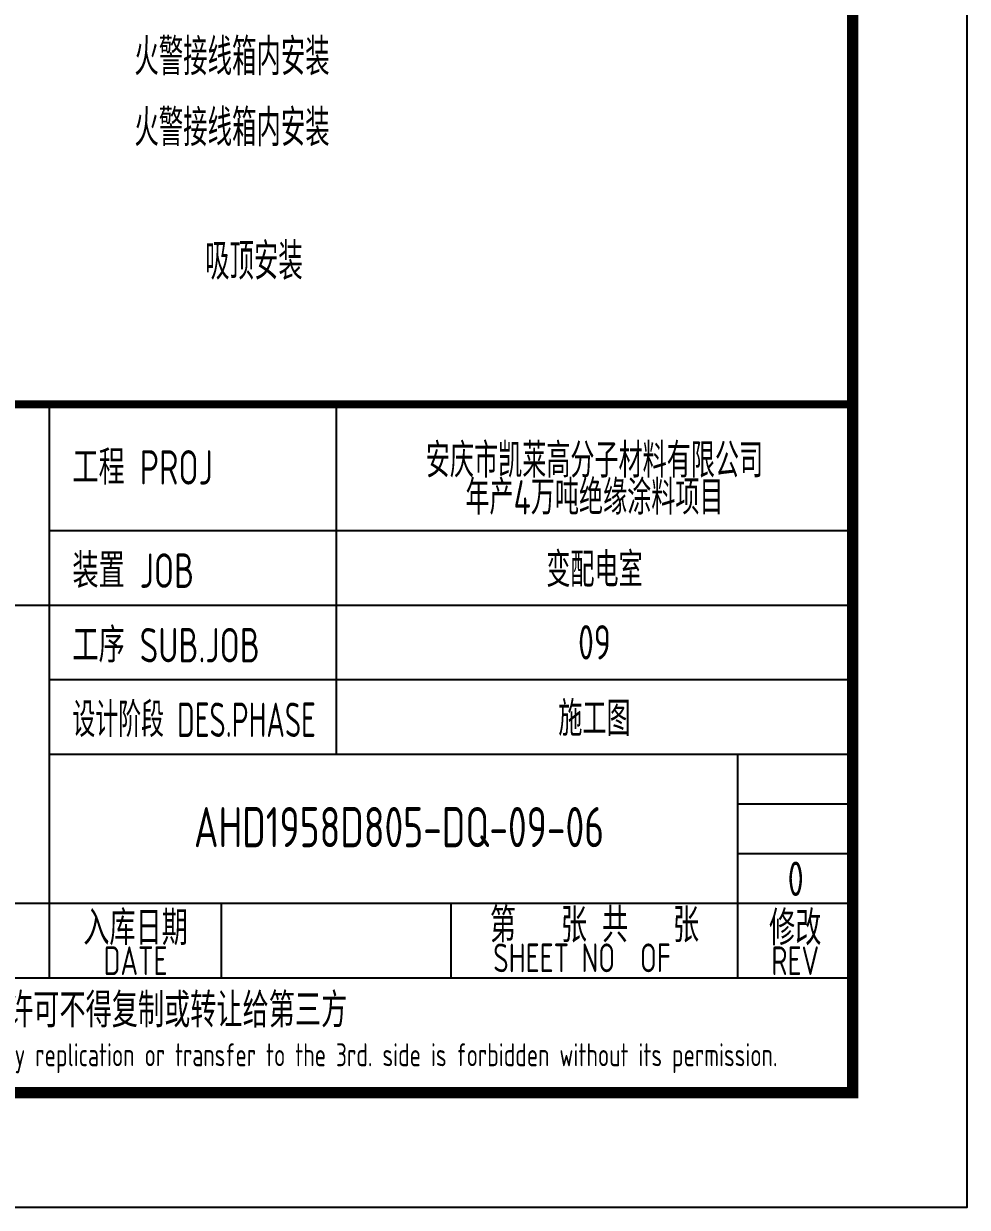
# Model space of a CAD drawing. Extents: x 5211311 to 5622788, y -441754 to -251897.
# Drawn here: x 5429144 to 5437369, y -340059 to -329741 of the extents above; entities that cross this region are included whole.
import ezdxf
from ezdxf.enums import TextEntityAlignment as Align

# ---------------------------------------------------------------- set-up
doc = ezdxf.new("R2010")
doc.units = 0
doc.header["$LTSCALE"] = 1000
doc.header["$MEASUREMENT"] = 0
doc.layers.get('0').update_dxf_attribs({"linetype": 'CONTINUOUS'})
for name, color, linetype in [('AXIS', 3, 'CONTINUOUS'), ('PUB_TITLE', 4, 'CONTINUOUS'), ('SIG_TEXT', 7, 'CONTINUOUS')]:
    doc.layers.add(name, color=color, linetype=linetype)
doc.styles.add('AHD', font='sceie.shx', dxfattribs={"width": 0.7, "bigfont": 'sceic.shx'})
doc.styles.add('sceie', font='sceie.shx', dxfattribs={"width": 0.7, "bigfont": 'sceic.shx'})
doc.styles.add('TSSD_Rein', font='Tssdeng.shx', dxfattribs={"width": 0.7, "bigfont": 'hztxt.shx'})

msp = doc.modelspace()

# ---------------------------------------------------------------- linework, layer by layer
for p, q in [((5429369.4, -338058.5), (5429369.4, -333058.5)), ((5431869.4, -336108.5), (5431869.4, -333058.5)), ((5436369.4, -339058.5), (5436369.4, -333058.5)), ((5429369.4, -334158.5), (5436369.4, -334158.5)), ((5418369.4, -334808.5), (5436369.4, -334808.5)), ((5429369.4, -335458.5), (5436369.4, -335458.5)), ((5429369.4, -336108.5), (5436369.4, -336108.5)), ((5435369.4, -338058.5), (5435369.4, -336108.5)), ((5435369.4, -336541.9), (5436369.4, -336541.9)), ((5435369.4, -336975.2), (5436369.4, -336975.2)), ((5418369.4, -337408.5), (5436369.4, -337408.5)), ((5430869.4, -338058.5), (5430869.4, -337408.5)), ((5432869.4, -338058.5), (5432869.4, -337408.5)), ((5418369.4, -338058.5), (5436369.4, -338058.5)), ((5418369.4, -339058.5), (5436369.4, -339058.5))]:
    msp.add_line(p, q)
msp.add_lwpolyline([(5436369.4, -333058.5, 70, 70, 0), (5418369.4, -333058.5, 70, 70, 0), (5418369.4, -339058.5, 0, 0, 0)], format="xyseb")
at = {"layer": 'PUB_TITLE'}
msp.add_lwpolyline([(5377969.4, -340058.5), (5437369.4, -340058.5), (5437369.4, -298058.5), (5377969.4, -298058.5)], close=True, dxfattribs=at)
at = {"layer": 'PUB_TITLE', "const_width": 100}
msp.add_lwpolyline([(5380469.4, -339058.5), (5436369.4, -339058.5), (5436369.4, -299058.5), (5380469.4, -299058.5)], close=True, dxfattribs=at)

# ---------------------------------------------------------------- texts
at = {"style": 'AHD'}
for s, width, p in [('工程 PROJ', 0.8, (5429569.4, -333758.5)), ('工程 PROJ', 0.8, (5429569.4, -333758.5)), ('装置 JOB', 0.8, (5429569.4, -334658.5)), ('装置 JOB', 0.8, (5429569.4, -334658.5)), ('工序 SUB.JOB', 0.8, (5429569.4, -335308.5)), ('工序 SUB.JOB', 0.8, (5429569.4, -335308.5)), ('设计阶段 DES.PHASE', 0.7, (5429569.4, -335958.5)), ('设计阶段 DES.PHASE', 0.7, (5429569.4, -335958.5))]:
    msp.add_text(s, height=300, dxfattribs=dict(at, width=width)).set_placement(p)
at = {"style": 'AHD', "width": 0.8}
for s, height, p in [('入库日期', 300, (5430119.4, -337608.5)), ('入库日期', 300, (5430119.4, -337608.5)), ('第   张 共   张', 300, (5434119.4, -337583.5)), ('修改', 300, (5435869.4, -337608.5)), ('修改', 300, (5435869.4, -337608.5)), ('DATE', 250, (5430119.4, -337908.5)), ('DATE', 250, (5430119.4, -337908.5)), ('SHEET NO  OF  ', 250, (5434119.4, -337883.5)), ('SHEET NO  OF  ', 250, (5434119.4, -337883.5)), ('REV', 250, (5435869.4, -337908.5)), ('REV', 250, (5435869.4, -337908.5)), ('本文件专有权属安徽华东化工医药工程有限责任公司所有,未经许可不得复制或转让给第三方', 300, (5427369.4, -338358.5)), ('本文件专有权属安徽华东化工医药工程有限责任公司所有,未经许可不得复制或转让给第三方', 300, (5427369.4, -338358.5)), ('The proprietary right of this document belongs to Anhui Huadong Chemical And Medical Engineering  Co.,Ltd.  and any replication or transfer to the 3rd. side is forbidden without its permission. ', 200, (5427369.4, -338758.5)), ('The proprietary right of this document belongs to Anhui Huadong Chemical And Medical Engineering  Co.,Ltd.  and any replication or transfer to the 3rd. side is forbidden without its permission. ', 200, (5427369.4, -338758.5))]:
    msp.add_text(s, height=height, dxfattribs=at).set_placement(p, align=Align.MIDDLE)
at = {"width": 0.8}
for tag, text, height, style, p in [('AHD1958D805-DQ-09-06', '200320-02-040', 350, 'sceie', (5432415.6, -336743.9)), ('0', '0', 300, 'AHD', (5435873.4, -337194.7)), ('0', '0', 300, 'AHD', (5435873.4, -337194.7))]:
    msp.add_attdef(tag, text=text, height=height, dxfattribs=dict(at, style=style)).set_placement(p, align=Align.MIDDLE)
at = {"layer": 'AXIS', "style": 'TSSD_Rein', "width": 0.7}
for s, p in [('安庆市凯莱高分子材料有限公司', (5434119.4, -333531)), ('年产4万吨绝缘涂料项目', (5434119.4, -333854)), ('变配电室', (5434119.4, -334483.5)), ('09', (5434119.4, -335133.5)), ('施工图', (5434119.4, -335783.5))]:
    msp.add_text(s, height=300, dxfattribs=at).set_placement(p, align=Align.MIDDLE)
at = {"layer": 'SIG_TEXT', "style": 'sceie', "width": 0.7}
for s, p in [('火警接线箱内安装', (5430109.1, -330189.7)), ('火警接线箱内安装', (5430109.1, -330807.9)), ('吸顶安装', (5430725.6, -331972.2))]:
    msp.add_text(s, height=320, dxfattribs=at).set_placement(p)

doc.saveas('drawing.dxf')
